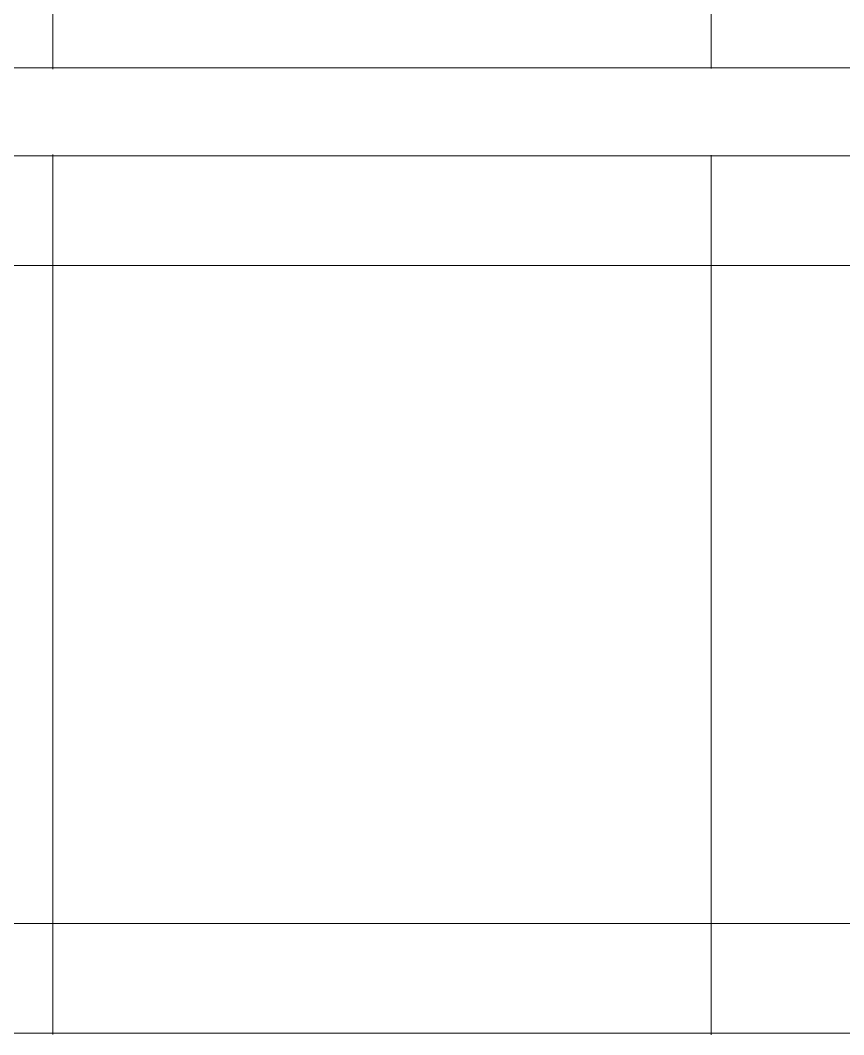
# Model space of a CAD drawing. Header units: millimetres. Extents: x -537608 to 253996, y -217170 to 186033.
# Drawn here: x -365726.2 to -365351, y -54551.4 to -54089 of the extents above; entities that cross this region are included whole.
import ezdxf

# ---------------------------------------------------------------- set-up
doc = ezdxf.new("R2010")
doc.units = ezdxf.units.MM
doc.layers.add('PDF _Геометрия', color=7, linetype='Continuous')

msp = doc.modelspace()

# ---------------------------------------------------------------- linework, layer by layer
at = {"layer": 'PDF _Геометрия', "color": 253, "lineweight": 9, "true_color": 0xaaaaaa}
for p, q in [((-365711.3716, -54111.1704), (-365711.3716, -52760.6694)), ((-365711.3716, -52760.6694), (-365711.3716, -54111.1704)), ((-365411.3703, -54110.9766), (-365411.3703, -52760.6694)), ((-365411.3703, -52760.6694), (-365411.3703, -54110.9766)), ((-365711.3716, -54200.6688), (-365711.3716, -54150.169)), ((-365711.3716, -54150.169), (-365711.3716, -54200.6688)), ((-365411.3703, -54150.3628), (-365411.3703, -54200.6688)), ((-365411.3703, -54150.3628), (-365411.3703, -54200.6688)), ((-365898.8767, -54200.6688), (-365711.3716, -54200.6688)), ((-365711.3716, -54200.6688), (-365711.3716, -54500.67)), ((-365711.3716, -54200.6688), (-365711.3716, -54500.67)), ((-365711.3716, -54200.6688), (-365411.3703, -54200.6688)), ((-365411.3703, -54200.6688), (-365411.3703, -54500.67)), ((-365411.3703, -54200.6688), (-365411.3703, -54500.67)), ((-365411.3703, -54200.6688), (-365111.3691, -54200.6688)), ((-365711.3716, -54500.67), (-365988.8702, -54500.67)), ((-365411.3703, -54500.67), (-365711.3716, -54500.67)), ((-365711.3716, -54551.2774), (-365711.3716, -54500.67)), ((-365711.3716, -54551.2774), (-365711.3716, -54500.67)), ((-365111.3691, -54500.67), (-365411.3703, -54500.67)), ((-365411.3703, -54551.3936), (-365411.3703, -54500.67)), ((-365411.3703, -54551.3936), (-365411.3703, -54500.67))]:
    msp.add_line(p, q, dxfattribs=at)
at = {"layer": 'PDF _Геометрия', "lineweight": 9}
for p, q in [((-362116.6525, -54110.671), (-366006.0939, -54110.671)), ((-366006.0939, -54150.6685), (-362116.6525, -54150.6685)), ((-362106.6542, -54550.6702), (-365996.0955, -54550.6702))]:
    msp.add_line(p, q, dxfattribs=at)

doc.saveas('drawing.dxf')
